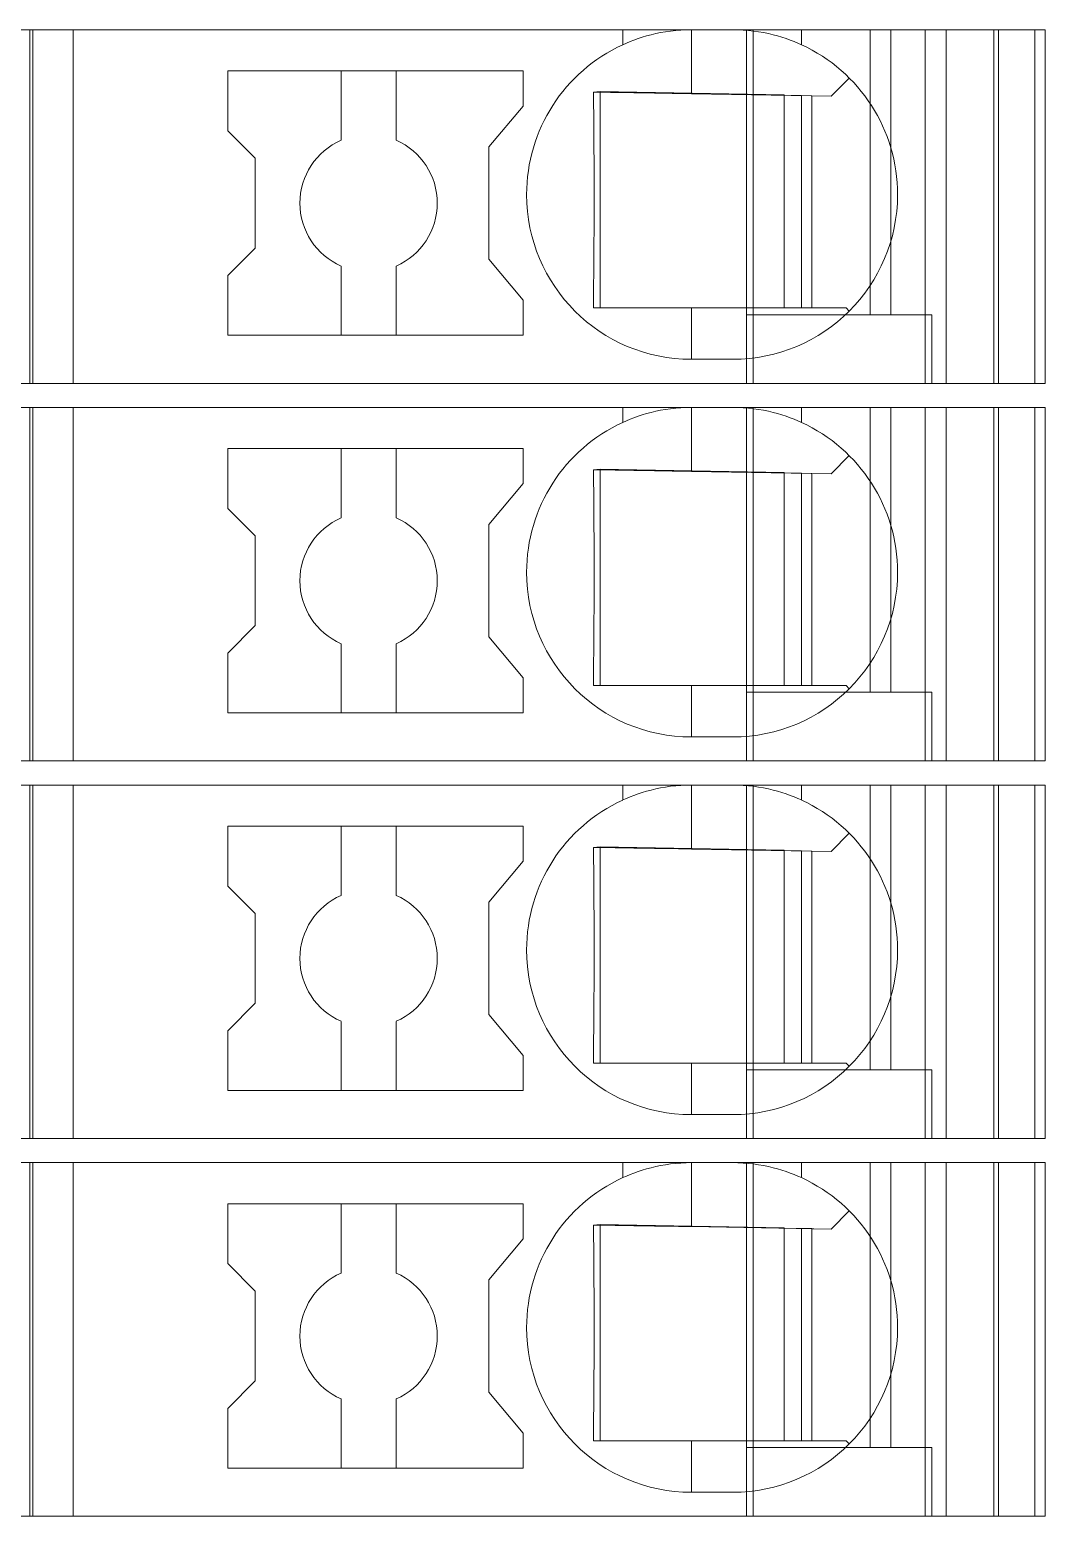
# Model space of a CAD drawing. Header units: millimetres. Extents: x 0 to 1680, y 0 to 1188.
# Drawn here: x 894.37 to 909.15, y 335.65 to 357.3 of the extents above; entities that cross this region are included whole.
import ezdxf
from ezdxf.enums import TextEntityAlignment as Align

# ---------------------------------------------------------------- set-up
doc = ezdxf.new("R2010")
doc.units = ezdxf.units.MM
for name, color, linetype, lineweight in [('EPLAN309', 5, 'Continuous', 5), ('EPLAN493', 5, 'Continuous', 5), ('MAIN-1', 7, 'Continuous', 5), ('MAIN-2', 7, 'Continuous', 5)]:
    doc.layers.add(name, color=color, linetype=linetype, lineweight=lineweight)
doc.styles.add('Tahoma', font='')
doc.styles.get('Tahoma').set_extended_font_data('Tahoma')

# ---------------------------------------------------------------- blocks, each defined once
blk = doc.blocks.new('EPLSYM_LibrarySPECIAL_Symbol12_Variant0_Placement8_2')
at = {"layer": 'EPLAN309', "lineweight": 13, "ltscale": 16}
blk.add_lwpolyline([(0, -5.15), (68.15, -5.15), (68.15, 0), (0, 0)], close=True, dxfattribs=at)
at = {"layer": 'EPLAN493', "color": 5, "style": 'Tahoma'}
blk.add_attdef('17_20450', text='', height=2.3478, dxfattribs=at).set_placement((0, -21.83478), align=Align.MIDDLE_RIGHT)
blk = doc.blocks.new('EPLSYM_LibrarySPECIAL_Symbol12_Variant0_Placement8_3')
at = {"layer": 'EPLAN309', "lineweight": 13, "ltscale": 16}
blk.add_lwpolyline([(0, -5.15), (68.15, -5.15), (68.15, 0), (0, 0)], close=True, dxfattribs=at)
at = {"layer": 'EPLAN493', "color": 5, "style": 'Tahoma'}
blk.add_attdef('17_20450', text='', height=2.3478, dxfattribs=at).set_placement((0, -21.83478), align=Align.MIDDLE_RIGHT)
blk = doc.blocks.new('EPLSYM_LibrarySPECIAL_Symbol12_Variant0_Placement8_4')
at = {"layer": 'EPLAN309', "lineweight": 13, "ltscale": 16}
blk.add_lwpolyline([(0, -5.15), (68.15, -5.15), (68.15, 0), (0, 0)], close=True, dxfattribs=at)
at = {"layer": 'EPLAN493', "color": 5, "style": 'Tahoma'}
blk.add_attdef('17_20450', text='', height=2.3478, dxfattribs=at).set_placement((0, -21.83478), align=Align.MIDDLE_RIGHT)
blk = doc.blocks.new('EPLSYM_LibrarySPECIAL_Symbol12_Variant0_Placement8_5')
at = {"layer": 'EPLAN309', "lineweight": 13, "ltscale": 16}
blk.add_lwpolyline([(0, -5.15), (68.15, -5.15), (68.15, 0), (0, 0)], close=True, dxfattribs=at)
at = {"layer": 'EPLAN493', "color": 5, "style": 'Tahoma'}
blk.add_attdef('17_20450', text='', height=2.3478, dxfattribs=at).set_placement((0, -21.83478), align=Align.MIDDLE_RIGHT)

msp = doc.modelspace()

# ---------------------------------------------------------------- linework, layer by layer
at = {"layer": 'MAIN-1'}
for p, q in [((895, 357.3), (894.367, 357.3)), ((894.367, 352.15), (894.367, 357.3)), ((895, 357.3), (903, 357.3)), ((895, 352.15), (895, 357.3)), ((903, 357.3), (904, 357.3)), ((903, 357.082), (903, 357.3)), ((903.413, 357.227), (903.347, 357.209)), ((903.481, 357.243), (903.413, 357.227)), ((903.551, 357.258), (903.481, 357.243)), ((903.622, 357.27), (903.551, 357.258)), ((903.696, 357.281), (903.622, 357.27)), ((903.771, 357.289), (903.696, 357.281)), ((903.847, 357.295), (903.771, 357.289)), ((903.923, 357.299), (903.847, 357.295)), ((904, 357.3), (903.923, 357.299)), ((904, 356.368), (904, 357.3)), ((904, 357.3), (904.6, 357.3)), ((904.6, 357.3), (904.677, 357.299)), ((905.6, 357.3), (904.6, 357.3)), ((904.677, 357.299), (904.753, 357.295)), ((904.753, 357.295), (904.829, 357.289)), ((904.829, 357.289), (904.904, 357.281)), ((904.904, 357.281), (904.978, 357.27)), ((904.978, 357.27), (905.049, 357.258)), ((905.049, 357.258), (905.119, 357.243)), ((905.119, 357.243), (905.187, 357.227)), ((905.187, 357.227), (905.253, 357.209)), ((905.6, 357.3), (909, 357.3)), ((905.6, 357.082), (905.6, 357.3)), ((909, 352.15), (909, 357.3)), ((903.052, 357.105), (903, 357.082)), ((903.106, 357.127), (903.052, 357.105)), ((903.163, 357.149), (903.106, 357.127)), ((903.222, 357.17), (903.163, 357.149)), ((903.283, 357.19), (903.222, 357.17)), ((903.347, 357.209), (903.283, 357.19)), ((905.253, 357.209), (905.317, 357.19)), ((905.317, 357.19), (905.378, 357.17)), ((905.378, 357.17), (905.437, 357.149)), ((905.437, 357.149), (905.494, 357.127)), ((905.494, 357.127), (905.548, 357.105)), ((905.548, 357.105), (905.6, 357.082)), ((897.25, 356.7), (897.25, 355.829)), ((897.25, 356.7), (901.55, 356.7)), ((898.9, 356.7), (898.9, 355.692)), ((899.7, 355.692), (899.7, 356.7)), ((901.55, 356.189), (901.55, 356.7)), ((906.033, 356.333), (906.297, 356.597)), ((902.574, 356.392), (902.574, 356.322)), ((902.635, 356.391), (902.574, 356.392)), ((902.696, 356.39), (902.635, 356.391)), ((902.671, 356.391), (902.671, 353.25)), ((902.759, 356.389), (902.696, 356.39)), ((902.822, 356.388), (902.759, 356.389)), ((902.887, 356.387), (902.822, 356.388)), ((902.953, 356.386), (902.887, 356.387)), ((903.021, 356.385), (902.953, 356.386)), ((903.09, 356.384), (903.021, 356.385)), ((903.16, 356.382), (903.09, 356.384)), ((903.233, 356.381), (903.16, 356.382)), ((903.307, 356.38), (903.233, 356.381)), ((903.385, 356.379), (903.307, 356.38)), ((903.464, 356.377), (903.385, 356.379)), ((903.547, 356.376), (903.464, 356.377)), ((903.632, 356.375), (903.547, 356.376)), ((903.72, 356.373), (903.632, 356.375)), ((903.812, 356.371), (903.72, 356.373)), ((903.905, 356.37), (903.812, 356.371)), ((904, 356.368), (903.905, 356.37)), ((904, 356.368), (906.033, 356.333)), ((901.05, 355.593), (901.55, 356.189)), ((902.574, 356.322), (902.575, 356.25)), ((902.575, 356.25), (902.576, 356.177)), ((902.576, 356.177), (902.577, 356.103)), ((905.35, 356.345), (905.35, 353.25)), ((905.6, 353.25), (905.6, 356.34)), ((905.75, 356.338), (905.75, 353.25)), ((902.577, 356.103), (902.577, 356.027)), ((902.577, 356.027), (902.578, 355.949)), ((902.578, 355.949), (902.579, 355.87)), ((897.65, 355.429), (897.25, 355.829)), ((902.579, 355.87), (902.58, 355.788)), ((902.58, 355.788), (902.58, 355.704)), ((901.05, 355.593), (901.05, 353.957)), ((902.58, 355.704), (902.581, 355.617)), ((902.581, 355.617), (902.581, 355.526)), ((902.581, 355.526), (902.582, 355.432)), ((897.65, 355.429), (897.65, 354.121)), ((902.582, 355.432), (902.582, 355.334)), ((902.582, 355.334), (902.583, 355.231)), ((902.583, 355.231), (902.583, 355.124)), ((902.583, 355.124), (902.583, 355.013)), ((902.583, 355.013), (902.583, 354.9)), ((902.583, 354.9), (902.583, 354.779)), ((902.583, 354.779), (902.583, 354.661)), ((902.583, 354.661), (902.583, 354.547)), ((902.583, 354.547), (902.582, 354.438)), ((902.582, 354.438), (902.582, 354.334)), ((902.582, 354.334), (902.581, 354.234)), ((902.581, 354.234), (902.581, 354.139)), ((897.65, 354.121), (897.25, 353.721)), ((902.58, 354.048), (902.579, 353.959)), ((902.581, 354.139), (902.58, 354.048)), ((898.9, 353.858), (898.9, 352.85)), ((899.7, 353.858), (899.7, 352.85)), ((901.05, 353.957), (901.55, 353.361)), ((902.578, 353.79), (902.577, 353.708)), ((902.579, 353.959), (902.578, 353.873)), ((902.578, 353.873), (902.578, 353.79)), ((897.25, 353.721), (897.25, 352.85)), ((902.575, 353.55), (902.574, 353.474)), ((902.576, 353.629), (902.575, 353.55)), ((902.577, 353.708), (902.576, 353.629)), ((901.55, 352.85), (901.55, 353.361)), ((902.574, 353.398), (902.573, 353.324)), ((902.574, 353.474), (902.574, 353.398)), ((902.573, 353.324), (902.572, 353.25)), ((902.572, 353.25), (902.633, 353.25)), ((902.633, 353.25), (902.695, 353.25)), ((902.695, 353.25), (902.759, 353.25)), ((902.759, 353.25), (902.823, 353.25)), ((902.823, 353.25), (902.889, 353.25)), ((902.889, 353.25), (902.955, 353.25)), ((902.955, 353.25), (903.024, 353.25)), ((903.024, 353.25), (903.093, 353.25)), ((903.093, 353.25), (903.165, 353.25)), ((903.165, 353.25), (903.239, 353.25)), ((903.239, 353.25), (903.314, 353.25)), ((903.314, 353.25), (903.392, 353.25)), ((903.392, 353.25), (903.472, 353.25)), ((903.472, 353.25), (903.555, 353.25)), ((903.555, 353.25), (903.64, 353.25)), ((903.64, 353.25), (903.727, 353.25)), ((903.727, 353.25), (903.817, 353.25)), ((903.817, 353.25), (903.908, 353.25)), ((903.908, 353.25), (904, 353.25)), ((904, 353.25), (904, 352.5)), ((904, 353.25), (906.25, 353.25)), ((906.297, 353.203), (906.25, 353.25)), ((901.55, 352.85), (897.25, 352.85)), ((904.6, 352.5), (904, 352.5)), ((895, 352.15), (894.367, 352.15)), ((895, 352.15), (909, 352.15)), ((907.5, 352.15), (907.5, 352.15)), ((895, 351.8), (894.367, 351.8)), ((894.367, 346.65), (894.367, 351.8)), ((895, 351.8), (903, 351.8)), ((895, 346.65), (895, 351.8)), ((903, 351.8), (904, 351.8)), ((903, 351.582), (903, 351.8)), ((903.052, 351.605), (903, 351.582)), ((903.106, 351.627), (903.052, 351.605)), ((903.163, 351.649), (903.106, 351.627)), ((903.222, 351.67), (903.163, 351.649)), ((903.283, 351.69), (903.222, 351.67)), ((903.347, 351.709), (903.283, 351.69)), ((903.413, 351.727), (903.347, 351.709)), ((903.481, 351.743), (903.413, 351.727)), ((903.551, 351.758), (903.481, 351.743)), ((903.622, 351.77), (903.551, 351.758)), ((903.696, 351.781), (903.622, 351.77)), ((903.771, 351.789), (903.696, 351.781)), ((903.847, 351.795), (903.771, 351.789)), ((903.923, 351.799), (903.847, 351.795)), ((904, 351.8), (903.923, 351.799)), ((904, 350.868), (904, 351.8)), ((904, 351.8), (904.6, 351.8)), ((904.6, 351.8), (904.677, 351.799)), ((905.6, 351.8), (904.6, 351.8)), ((904.677, 351.799), (904.753, 351.795)), ((904.753, 351.795), (904.829, 351.789)), ((904.829, 351.789), (904.904, 351.781)), ((904.904, 351.781), (904.978, 351.77)), ((904.978, 351.77), (905.049, 351.758)), ((905.049, 351.758), (905.119, 351.743)), ((905.119, 351.743), (905.187, 351.727)), ((905.187, 351.727), (905.253, 351.709)), ((905.253, 351.709), (905.317, 351.69)), ((905.317, 351.69), (905.378, 351.67)), ((905.378, 351.67), (905.437, 351.649)), ((905.437, 351.649), (905.494, 351.627)), ((905.494, 351.627), (905.548, 351.605)), ((905.548, 351.605), (905.6, 351.582)), ((905.6, 351.8), (909, 351.8)), ((905.6, 351.582), (905.6, 351.8)), ((909, 346.65), (909, 351.8)), ((897.25, 351.2), (897.25, 350.329)), ((897.25, 351.2), (901.55, 351.2)), ((898.9, 351.2), (898.9, 350.192)), ((899.7, 350.192), (899.7, 351.2)), ((901.55, 350.689), (901.55, 351.2)), ((906.033, 350.833), (906.297, 351.097)), ((902.574, 350.892), (902.574, 350.822)), ((902.635, 350.891), (902.574, 350.892)), ((902.574, 350.822), (902.575, 350.75)), ((902.575, 350.75), (902.576, 350.677)), ((902.696, 350.89), (902.635, 350.891)), ((902.671, 350.891), (902.671, 347.75)), ((902.759, 350.889), (902.696, 350.89)), ((902.822, 350.888), (902.759, 350.889)), ((902.887, 350.887), (902.822, 350.888)), ((902.953, 350.886), (902.887, 350.887)), ((903.021, 350.885), (902.953, 350.886)), ((903.09, 350.884), (903.021, 350.885)), ((903.16, 350.882), (903.09, 350.884)), ((903.233, 350.881), (903.16, 350.882)), ((903.307, 350.88), (903.233, 350.881)), ((903.385, 350.879), (903.307, 350.88)), ((903.464, 350.877), (903.385, 350.879)), ((903.547, 350.876), (903.464, 350.877)), ((903.632, 350.875), (903.547, 350.876)), ((903.72, 350.873), (903.632, 350.875)), ((903.812, 350.871), (903.72, 350.873)), ((903.905, 350.87), (903.812, 350.871)), ((904, 350.868), (903.905, 350.87)), ((904, 350.868), (906.033, 350.833)), ((905.35, 350.845), (905.35, 347.75)), ((905.6, 347.75), (905.6, 350.84)), ((905.75, 350.838), (905.75, 347.75)), ((901.05, 350.093), (901.55, 350.689)), ((902.576, 350.677), (902.577, 350.603)), ((902.577, 350.603), (902.577, 350.527)), ((902.577, 350.527), (902.578, 350.449)), ((897.65, 349.929), (897.25, 350.329)), ((902.578, 350.449), (902.579, 350.37)), ((902.579, 350.37), (902.58, 350.288)), ((901.05, 350.093), (901.05, 348.457)), ((902.58, 350.288), (902.58, 350.204)), ((902.58, 350.204), (902.581, 350.117)), ((902.581, 350.117), (902.581, 350.026)), ((897.65, 349.929), (897.65, 348.621)), ((902.581, 350.026), (902.582, 349.932)), ((902.582, 349.932), (902.582, 349.834)), ((902.582, 349.834), (902.583, 349.731)), ((902.583, 349.731), (902.583, 349.624)), ((902.583, 349.624), (902.583, 349.513)), ((902.583, 349.513), (902.583, 349.4)), ((902.583, 349.4), (902.583, 349.279)), ((902.583, 349.279), (902.583, 349.161)), ((902.583, 349.047), (902.582, 348.938)), ((902.583, 349.161), (902.583, 349.047)), ((902.582, 348.834), (902.581, 348.734)), ((902.582, 348.938), (902.582, 348.834)), ((897.65, 348.621), (897.25, 348.221)), ((902.581, 348.639), (902.58, 348.548)), ((902.581, 348.734), (902.581, 348.639)), ((898.9, 348.358), (898.9, 347.35)), ((899.7, 348.358), (899.7, 347.35)), ((901.05, 348.457), (901.55, 347.861)), ((902.579, 348.459), (902.578, 348.373)), ((902.578, 348.373), (902.578, 348.29)), ((902.58, 348.548), (902.579, 348.459)), ((897.25, 348.221), (897.25, 347.35)), ((902.577, 348.208), (902.576, 348.129)), ((902.578, 348.29), (902.577, 348.208)), ((902.575, 348.05), (902.574, 347.974)), ((902.574, 347.974), (902.574, 347.898)), ((902.576, 348.129), (902.575, 348.05)), ((901.55, 347.35), (901.55, 347.861)), ((902.573, 347.824), (902.572, 347.75)), ((902.572, 347.75), (902.633, 347.75)), ((902.574, 347.898), (902.573, 347.824)), ((902.633, 347.75), (902.695, 347.75)), ((902.695, 347.75), (902.759, 347.75)), ((902.759, 347.75), (902.823, 347.75)), ((902.823, 347.75), (902.889, 347.75)), ((902.889, 347.75), (902.955, 347.75)), ((902.955, 347.75), (903.024, 347.75)), ((903.024, 347.75), (903.093, 347.75)), ((903.093, 347.75), (903.165, 347.75)), ((903.165, 347.75), (903.239, 347.75)), ((903.239, 347.75), (903.314, 347.75)), ((903.314, 347.75), (903.392, 347.75)), ((903.392, 347.75), (903.472, 347.75)), ((903.472, 347.75), (903.555, 347.75)), ((903.555, 347.75), (903.64, 347.75)), ((903.64, 347.75), (903.727, 347.75)), ((903.727, 347.75), (903.817, 347.75)), ((903.817, 347.75), (903.908, 347.75)), ((903.908, 347.75), (904, 347.75)), ((904, 347.75), (904, 347)), ((904, 347.75), (906.25, 347.75)), ((906.297, 347.703), (906.25, 347.75)), ((901.55, 347.35), (897.25, 347.35)), ((904.6, 347), (904, 347)), ((895, 346.65), (894.367, 346.65)), ((895, 346.65), (909, 346.65)), ((907.5, 346.65), (907.5, 346.65)), ((895, 346.3), (894.367, 346.3)), ((894.367, 341.15), (894.367, 346.3)), ((895, 346.3), (903, 346.3)), ((895, 341.15), (895, 346.3)), ((903, 346.3), (904, 346.3)), ((903, 346.082), (903, 346.3)), ((903.283, 346.19), (903.222, 346.17)), ((903.347, 346.209), (903.283, 346.19)), ((903.413, 346.227), (903.347, 346.209)), ((903.481, 346.243), (903.413, 346.227)), ((903.551, 346.258), (903.481, 346.243)), ((903.622, 346.27), (903.551, 346.258)), ((903.696, 346.281), (903.622, 346.27)), ((903.771, 346.289), (903.696, 346.281)), ((903.847, 346.295), (903.771, 346.289)), ((903.923, 346.299), (903.847, 346.295)), ((904, 346.3), (903.923, 346.299)), ((904, 345.368), (904, 346.3)), ((904, 346.3), (904.6, 346.3)), ((904.6, 346.3), (904.677, 346.299)), ((905.6, 346.3), (904.6, 346.3)), ((904.677, 346.299), (904.753, 346.295)), ((904.753, 346.295), (904.829, 346.289)), ((904.829, 346.289), (904.904, 346.281)), ((904.904, 346.281), (904.978, 346.27)), ((904.978, 346.27), (905.049, 346.258)), ((905.049, 346.258), (905.119, 346.243)), ((905.119, 346.243), (905.187, 346.227)), ((905.187, 346.227), (905.253, 346.209)), ((905.253, 346.209), (905.317, 346.19)), ((905.317, 346.19), (905.378, 346.17)), ((905.6, 346.3), (909, 346.3)), ((905.6, 346.082), (905.6, 346.3)), ((909, 341.15), (909, 346.3)), ((903.052, 346.105), (903, 346.082)), ((903.106, 346.127), (903.052, 346.105)), ((903.163, 346.149), (903.106, 346.127)), ((903.222, 346.17), (903.163, 346.149)), ((905.378, 346.17), (905.437, 346.149)), ((905.437, 346.149), (905.494, 346.127)), ((905.494, 346.127), (905.548, 346.105)), ((905.548, 346.105), (905.6, 346.082)), ((897.25, 345.7), (897.25, 344.829)), ((897.25, 345.7), (901.55, 345.7)), ((898.9, 345.7), (898.9, 344.692)), ((899.7, 344.692), (899.7, 345.7)), ((901.55, 345.189), (901.55, 345.7)), ((906.033, 345.333), (906.297, 345.597)), ((902.574, 345.392), (902.574, 345.322)), ((902.635, 345.391), (902.574, 345.392)), ((902.574, 345.322), (902.575, 345.25)), ((902.696, 345.39), (902.635, 345.391)), ((902.671, 345.391), (902.671, 342.25)), ((902.759, 345.389), (902.696, 345.39)), ((902.822, 345.388), (902.759, 345.389)), ((902.887, 345.387), (902.822, 345.388)), ((902.953, 345.386), (902.887, 345.387)), ((903.021, 345.385), (902.953, 345.386)), ((903.09, 345.384), (903.021, 345.385)), ((903.16, 345.382), (903.09, 345.384)), ((903.233, 345.381), (903.16, 345.382)), ((903.307, 345.38), (903.233, 345.381)), ((903.385, 345.379), (903.307, 345.38)), ((903.464, 345.377), (903.385, 345.379)), ((903.547, 345.376), (903.464, 345.377)), ((903.632, 345.375), (903.547, 345.376)), ((903.72, 345.373), (903.632, 345.375)), ((903.812, 345.371), (903.72, 345.373)), ((903.905, 345.37), (903.812, 345.371)), ((904, 345.368), (903.905, 345.37)), ((904, 345.368), (906.033, 345.333)), ((905.35, 345.345), (905.35, 342.25)), ((905.6, 342.25), (905.6, 345.34)), ((905.75, 345.338), (905.75, 342.25)), ((901.05, 344.593), (901.55, 345.189)), ((902.575, 345.25), (902.576, 345.177)), ((902.576, 345.177), (902.577, 345.103)), ((902.577, 345.103), (902.577, 345.027)), ((902.577, 345.027), (902.578, 344.949)), ((902.578, 344.949), (902.579, 344.87)), ((897.65, 344.429), (897.25, 344.829)), ((902.579, 344.87), (902.58, 344.788)), ((902.58, 344.788), (902.58, 344.704)), ((902.58, 344.704), (902.581, 344.617)), ((901.05, 344.593), (901.05, 342.957)), ((902.581, 344.617), (902.581, 344.526)), ((902.581, 344.526), (902.582, 344.432)), ((897.65, 344.429), (897.65, 343.121)), ((902.582, 344.432), (902.582, 344.334)), ((902.582, 344.334), (902.583, 344.231)), ((902.583, 344.231), (902.583, 344.124)), ((902.583, 344.124), (902.583, 344.013)), ((902.583, 344.013), (902.583, 343.9)), ((902.583, 343.9), (902.583, 343.779)), ((902.583, 343.779), (902.583, 343.661)), ((902.583, 343.661), (902.583, 343.547)), ((902.583, 343.547), (902.582, 343.438)), ((902.582, 343.438), (902.582, 343.334)), ((902.582, 343.334), (902.581, 343.234)), ((902.581, 343.234), (902.581, 343.139)), ((897.65, 343.121), (897.25, 342.721)), ((901.05, 342.957), (901.55, 342.361)), ((902.579, 342.959), (902.578, 342.873)), ((902.58, 343.048), (902.579, 342.959)), ((902.581, 343.139), (902.58, 343.048)), ((897.25, 342.721), (897.25, 341.85)), ((898.9, 342.858), (898.9, 341.85)), ((899.7, 342.858), (899.7, 341.85)), ((902.578, 342.79), (902.577, 342.708)), ((902.578, 342.873), (902.578, 342.79)), ((902.575, 342.55), (902.574, 342.474)), ((902.576, 342.629), (902.575, 342.55)), ((902.577, 342.708), (902.576, 342.629)), ((901.55, 341.85), (901.55, 342.361)), ((902.573, 342.324), (902.572, 342.25)), ((902.574, 342.398), (902.573, 342.324)), ((902.574, 342.474), (902.574, 342.398)), ((902.572, 342.25), (902.633, 342.25)), ((902.633, 342.25), (902.695, 342.25)), ((902.695, 342.25), (902.759, 342.25)), ((902.759, 342.25), (902.823, 342.25)), ((902.823, 342.25), (902.889, 342.25)), ((902.889, 342.25), (902.955, 342.25)), ((902.955, 342.25), (903.024, 342.25)), ((903.024, 342.25), (903.093, 342.25)), ((903.093, 342.25), (903.165, 342.25)), ((903.165, 342.25), (903.239, 342.25)), ((903.239, 342.25), (903.314, 342.25)), ((903.314, 342.25), (903.392, 342.25)), ((903.392, 342.25), (903.472, 342.25)), ((903.472, 342.25), (903.555, 342.25)), ((903.555, 342.25), (903.64, 342.25)), ((903.64, 342.25), (903.727, 342.25)), ((903.727, 342.25), (903.817, 342.25)), ((903.817, 342.25), (903.908, 342.25)), ((903.908, 342.25), (904, 342.25)), ((904, 342.25), (904, 341.5)), ((904, 342.25), (906.25, 342.25)), ((906.297, 342.203), (906.25, 342.25)), ((901.55, 341.85), (897.25, 341.85)), ((904.6, 341.5), (904, 341.5)), ((895, 341.15), (894.367, 341.15)), ((895, 341.15), (909, 341.15)), ((907.5, 341.15), (907.5, 341.15)), ((895, 340.8), (894.367, 340.8)), ((894.367, 335.65), (894.367, 340.8)), ((895, 340.8), (903, 340.8)), ((895, 335.65), (895, 340.8)), ((903, 340.8), (904, 340.8)), ((903, 340.582), (903, 340.8)), ((903.696, 340.781), (903.622, 340.77)), ((903.771, 340.789), (903.696, 340.781)), ((903.847, 340.795), (903.771, 340.789)), ((903.923, 340.799), (903.847, 340.795)), ((904, 340.8), (903.923, 340.799)), ((904, 339.868), (904, 340.8)), ((904, 340.8), (904.6, 340.8)), ((904.6, 340.8), (904.677, 340.799)), ((905.6, 340.8), (904.6, 340.8)), ((904.677, 340.799), (904.753, 340.795)), ((904.753, 340.795), (904.829, 340.789)), ((904.829, 340.789), (904.904, 340.781)), ((904.904, 340.781), (904.978, 340.77)), ((905.6, 340.8), (909, 340.8)), ((905.6, 340.582), (905.6, 340.8)), ((909, 335.65), (909, 340.8)), ((903.052, 340.605), (903, 340.582)), ((903.106, 340.627), (903.052, 340.605)), ((903.163, 340.649), (903.106, 340.627)), ((903.222, 340.67), (903.163, 340.649)), ((903.283, 340.69), (903.222, 340.67)), ((903.347, 340.709), (903.283, 340.69)), ((903.413, 340.727), (903.347, 340.709)), ((903.481, 340.743), (903.413, 340.727)), ((903.551, 340.758), (903.481, 340.743)), ((903.622, 340.77), (903.551, 340.758)), ((904.978, 340.77), (905.049, 340.758)), ((905.049, 340.758), (905.119, 340.743)), ((905.119, 340.743), (905.187, 340.727)), ((905.187, 340.727), (905.253, 340.709)), ((905.253, 340.709), (905.317, 340.69)), ((905.317, 340.69), (905.378, 340.67)), ((905.378, 340.67), (905.437, 340.649)), ((905.437, 340.649), (905.494, 340.627)), ((905.494, 340.627), (905.548, 340.605)), ((905.548, 340.605), (905.6, 340.582)), ((897.25, 340.2), (897.25, 339.329)), ((897.25, 340.2), (901.55, 340.2)), ((898.9, 340.2), (898.9, 339.192)), ((899.7, 339.192), (899.7, 340.2)), ((901.55, 339.689), (901.55, 340.2)), ((906.033, 339.833), (906.297, 340.097)), ((901.05, 339.093), (901.55, 339.689)), ((902.574, 339.892), (902.574, 339.822)), ((902.635, 339.891), (902.574, 339.892)), ((902.574, 339.822), (902.575, 339.75)), ((902.575, 339.75), (902.576, 339.677)), ((902.696, 339.89), (902.635, 339.891)), ((902.671, 339.891), (902.671, 336.75)), ((902.759, 339.889), (902.696, 339.89)), ((902.822, 339.888), (902.759, 339.889)), ((902.887, 339.887), (902.822, 339.888)), ((902.953, 339.886), (902.887, 339.887)), ((903.021, 339.885), (902.953, 339.886)), ((903.09, 339.884), (903.021, 339.885)), ((903.16, 339.882), (903.09, 339.884)), ((903.233, 339.881), (903.16, 339.882)), ((903.307, 339.88), (903.233, 339.881)), ((903.385, 339.879), (903.307, 339.88)), ((903.464, 339.877), (903.385, 339.879)), ((903.547, 339.876), (903.464, 339.877)), ((903.632, 339.875), (903.547, 339.876)), ((903.72, 339.873), (903.632, 339.875)), ((903.812, 339.871), (903.72, 339.873)), ((903.905, 339.87), (903.812, 339.871)), ((904, 339.868), (903.905, 339.87)), ((904, 339.868), (906.033, 339.833)), ((905.35, 339.845), (905.35, 336.75)), ((905.6, 336.75), (905.6, 339.84)), ((905.75, 339.838), (905.75, 336.75)), ((902.576, 339.677), (902.577, 339.603)), ((902.577, 339.603), (902.577, 339.527)), ((902.577, 339.527), (902.578, 339.449)), ((897.65, 338.929), (897.25, 339.329)), ((902.578, 339.449), (902.579, 339.37)), ((902.579, 339.37), (902.58, 339.288)), ((902.58, 339.288), (902.58, 339.204)), ((901.05, 339.093), (901.05, 337.457)), ((902.58, 339.204), (902.581, 339.117)), ((902.581, 339.117), (902.581, 339.026)), ((897.65, 338.929), (897.65, 337.621)), ((902.581, 339.026), (902.582, 338.932)), ((902.582, 338.932), (902.582, 338.834)), ((902.582, 338.834), (902.583, 338.731)), ((902.583, 338.731), (902.583, 338.624)), ((902.583, 338.624), (902.583, 338.513)), ((902.583, 338.513), (902.583, 338.4)), ((902.583, 338.4), (902.583, 338.279)), ((902.583, 338.279), (902.583, 338.161)), ((902.583, 338.047), (902.582, 337.938)), ((902.583, 338.161), (902.583, 338.047)), ((902.582, 337.834), (902.581, 337.734)), ((902.582, 337.938), (902.582, 337.834)), ((897.65, 337.621), (897.25, 337.221)), ((902.58, 337.548), (902.579, 337.459)), ((902.581, 337.639), (902.58, 337.548)), ((902.581, 337.734), (902.581, 337.639)), ((898.9, 337.358), (898.9, 336.35)), ((899.7, 337.358), (899.7, 336.35)), ((901.05, 337.457), (901.55, 336.861)), ((902.579, 337.459), (902.578, 337.373)), ((902.578, 337.373), (902.578, 337.29)), ((897.25, 337.221), (897.25, 336.35)), ((902.576, 337.129), (902.575, 337.05)), ((902.577, 337.208), (902.576, 337.129)), ((902.578, 337.29), (902.577, 337.208)), ((902.574, 336.898), (902.573, 336.824)), ((902.575, 337.05), (902.574, 336.974)), ((902.574, 336.974), (902.574, 336.898)), ((901.55, 336.35), (901.55, 336.861)), ((902.573, 336.824), (902.572, 336.75)), ((902.572, 336.75), (902.633, 336.75)), ((902.633, 336.75), (902.695, 336.75)), ((902.695, 336.75), (902.759, 336.75)), ((902.759, 336.75), (902.823, 336.75)), ((902.823, 336.75), (902.889, 336.75)), ((902.889, 336.75), (902.955, 336.75)), ((902.955, 336.75), (903.024, 336.75)), ((903.024, 336.75), (903.093, 336.75)), ((903.093, 336.75), (903.165, 336.75)), ((903.165, 336.75), (903.239, 336.75)), ((903.239, 336.75), (903.314, 336.75)), ((903.314, 336.75), (903.392, 336.75)), ((903.392, 336.75), (903.472, 336.75)), ((903.472, 336.75), (903.555, 336.75)), ((903.555, 336.75), (903.64, 336.75)), ((903.64, 336.75), (903.727, 336.75)), ((903.727, 336.75), (903.817, 336.75)), ((903.817, 336.75), (903.908, 336.75)), ((903.908, 336.75), (904, 336.75)), ((904, 336.75), (904, 336)), ((904, 336.75), (906.25, 336.75)), ((906.297, 336.703), (906.25, 336.75)), ((901.55, 336.35), (897.25, 336.35)), ((904.6, 336), (904, 336)), ((895, 335.65), (894.367, 335.65)), ((895, 335.65), (909, 335.65)), ((907.5, 335.65), (907.5, 335.65))]:
    msp.add_line(p, q, dxfattribs=at)
for centre, radius, start, end in [((904, 354.9), 2.4, 114.6244, 180), ((904.6, 354.9), 2.4, 0, 65.3756), ((899.3, 354.775), 1, 113.5782, 180), ((899.3, 354.775), 1, 0, 66.4218), ((904, 354.9), 2.4, 180, 270), ((904.6, 354.9), 2.4, 270, 0), ((899.3, 354.775), 1, 180, 246.4218), ((899.3, 354.775), 1, 293.5782, 0), ((904, 349.4), 2.4, 114.6244, 180), ((904.6, 349.4), 2.4, 0, 65.3756), ((899.3, 349.275), 1, 113.5782, 180), ((899.3, 349.275), 1, 0, 66.4218), ((899.3, 349.275), 1, 180, 246.4218), ((899.3, 349.275), 1, 293.5782, 0), ((904, 349.4), 2.4, 180, 270), ((904.6, 349.4), 2.4, 270, 0), ((904, 343.9), 2.4, 114.6244, 180), ((904.6, 343.9), 2.4, 0, 65.3756), ((899.3, 343.775), 1, 113.5782, 180), ((899.3, 343.775), 1, 0, 66.4218), ((904, 343.9), 2.4, 180, 270), ((904.6, 343.9), 2.4, 270, 0), ((899.3, 343.775), 1, 180, 246.4218), ((899.3, 343.775), 1, 293.5782, 0), ((904, 338.4), 2.4, 114.6244, 180), ((904.6, 338.4), 2.4, 0, 65.3756), ((899.3, 338.275), 1, 113.5782, 180), ((899.3, 338.275), 1, 0, 66.4218), ((904, 338.4), 2.4, 180, 270), ((904.6, 338.4), 2.4, 270, 0), ((899.3, 338.275), 1, 180, 246.4218), ((899.3, 338.275), 1, 293.5782, 0)]:
    msp.add_arc(centre, radius, start, end, dxfattribs=at)
at = {"layer": 'MAIN-2'}
for p, q in [((894.414, 357.3), (894.414, 352.15)), ((904.8, 357.3), (904.8, 352.15)), ((904.898, 357.3), (904.898, 352.15)), ((906.6, 357.3), (906.6, 353.15)), ((906.9, 353.15), (906.9, 357.3)), ((907.4, 357.3), (907.4, 352.15)), ((907.709, 352.15), (907.709, 357.3)), ((908.4, 352.15), (908.4, 357.3)), ((908.47, 357.3), (908.47, 352.15)), ((902.671, 356.4), (902.574, 356.392)), ((902.671, 356.4), (902.671, 356.391)), ((905.35, 356.353), (902.671, 356.4)), ((905.35, 356.348), (905.35, 356.353)), ((905.6, 356.343), (905.35, 356.348)), ((905.35, 356.348), (905.35, 356.345)), ((905.6, 356.343), (905.6, 356.342)), ((905.75, 356.339), (905.6, 356.342)), ((905.6, 356.34), (905.6, 356.342)), ((905.75, 356.338), (905.75, 356.339)), ((905.75, 356.338), (906.033, 356.333)), ((905.75, 356.338), (905.75, 356.338)), ((904.8, 353.15), (907.5, 353.15)), ((905.35, 353.25), (905.35, 353.25)), ((905.6, 353.25), (905.6, 353.25)), ((906.297, 353.203), (906.297, 353.203)), ((907.5, 352.15), (907.5, 353.15)), ((894.414, 351.8), (894.414, 346.65)), ((904.8, 351.8), (904.8, 346.65)), ((904.898, 351.8), (904.898, 346.65)), ((906.6, 351.8), (906.6, 347.65)), ((906.9, 347.65), (906.9, 351.8)), ((907.4, 351.8), (907.4, 346.65)), ((907.709, 346.65), (907.709, 351.8)), ((908.4, 346.65), (908.4, 351.8)), ((908.47, 351.8), (908.47, 346.65)), ((902.671, 350.9), (902.574, 350.892)), ((902.671, 350.9), (902.671, 350.891)), ((905.35, 350.853), (902.671, 350.9)), ((905.35, 350.848), (905.35, 350.853)), ((905.6, 350.843), (905.35, 350.848)), ((905.35, 350.848), (905.35, 350.845)), ((905.6, 350.843), (905.6, 350.842)), ((905.75, 350.839), (905.6, 350.842)), ((905.6, 350.84), (905.6, 350.842)), ((905.75, 350.838), (905.75, 350.839)), ((905.75, 350.838), (906.033, 350.833)), ((905.75, 350.838), (905.75, 350.838)), ((905.35, 347.75), (905.35, 347.75)), ((905.6, 347.75), (905.6, 347.75)), ((906.297, 347.703), (906.297, 347.703)), ((904.8, 347.65), (907.5, 347.65)), ((907.5, 346.65), (907.5, 347.65)), ((894.414, 346.3), (894.414, 341.15)), ((904.8, 346.3), (904.8, 341.15)), ((904.898, 346.3), (904.898, 341.15)), ((906.6, 346.3), (906.6, 342.15)), ((906.9, 342.15), (906.9, 346.3)), ((907.4, 346.3), (907.4, 341.15)), ((907.709, 341.15), (907.709, 346.3)), ((908.4, 341.15), (908.4, 346.3)), ((908.47, 346.3), (908.47, 341.15)), ((902.671, 345.4), (902.574, 345.392)), ((902.671, 345.4), (902.671, 345.391)), ((905.35, 345.353), (902.671, 345.4)), ((905.35, 345.348), (905.35, 345.353)), ((905.6, 345.343), (905.35, 345.348)), ((905.35, 345.348), (905.35, 345.345)), ((905.6, 345.343), (905.6, 345.342)), ((905.75, 345.339), (905.6, 345.342)), ((905.6, 345.34), (905.6, 345.342)), ((905.75, 345.338), (905.75, 345.339)), ((905.75, 345.338), (906.033, 345.333)), ((905.75, 345.338), (905.75, 345.338)), ((904.8, 342.15), (907.5, 342.15)), ((905.35, 342.25), (905.35, 342.25)), ((905.6, 342.25), (905.6, 342.25)), ((906.297, 342.203), (906.297, 342.203)), ((907.5, 341.15), (907.5, 342.15)), ((894.414, 340.8), (894.414, 335.65)), ((904.8, 340.8), (904.8, 335.65)), ((904.898, 340.8), (904.898, 335.65)), ((906.6, 340.8), (906.6, 336.65)), ((906.9, 336.65), (906.9, 340.8)), ((907.4, 340.8), (907.4, 335.65)), ((907.709, 335.65), (907.709, 340.8)), ((908.4, 335.65), (908.4, 340.8)), ((908.47, 340.8), (908.47, 335.65)), ((902.671, 339.9), (902.574, 339.892)), ((902.671, 339.9), (902.671, 339.891)), ((905.35, 339.853), (902.671, 339.9)), ((905.35, 339.848), (905.35, 339.853)), ((905.6, 339.843), (905.35, 339.848)), ((905.35, 339.848), (905.35, 339.845)), ((905.6, 339.843), (905.6, 339.842)), ((905.75, 339.839), (905.6, 339.842)), ((905.6, 339.84), (905.6, 339.842)), ((905.75, 339.838), (905.75, 339.839)), ((905.75, 339.838), (906.033, 339.833)), ((905.75, 339.838), (905.75, 339.838)), ((905.35, 336.75), (905.35, 336.75)), ((905.6, 336.75), (905.6, 336.75)), ((906.297, 336.703), (906.297, 336.703)), ((904.8, 336.65), (907.5, 336.65)), ((907.5, 335.65), (907.5, 336.65))]:
    msp.add_line(p, q, dxfattribs=at)

# ---------------------------------------------------------------- block references
for name, p in [('EPLSYM_LibrarySPECIAL_Symbol12_Variant0_Placement8_2', (841, 357.3)), ('EPLSYM_LibrarySPECIAL_Symbol12_Variant0_Placement8_3', (841, 351.8)), ('EPLSYM_LibrarySPECIAL_Symbol12_Variant0_Placement8_4', (841, 346.3)), ('EPLSYM_LibrarySPECIAL_Symbol12_Variant0_Placement8_5', (841, 340.8))]:
    msp.add_blockref(name, p)

doc.saveas('drawing.dxf')
